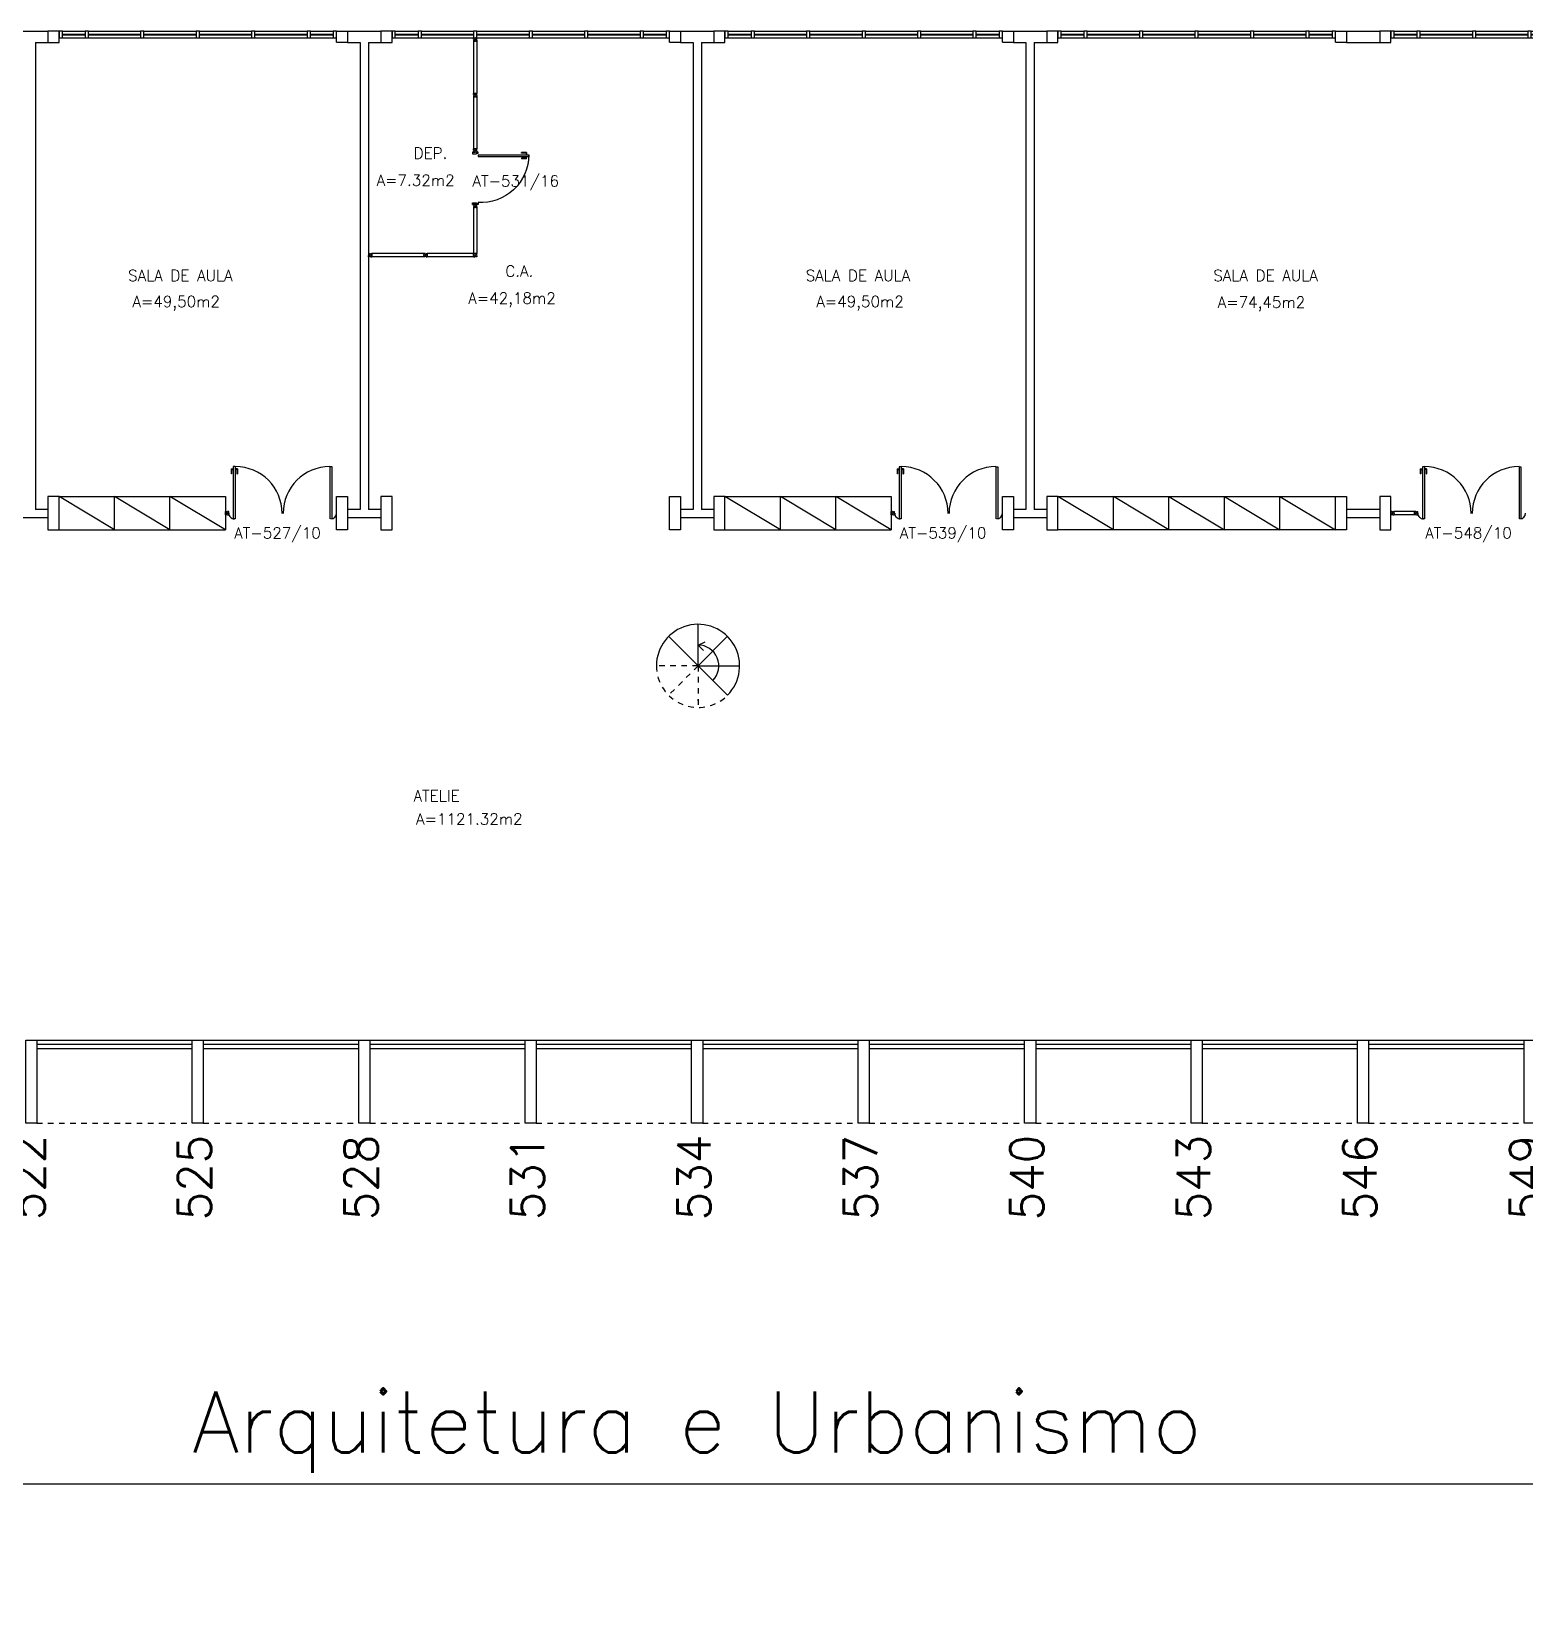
# Model space of a CAD drawing. Extents: x 34 to 586, y 527 to 658.
# Drawn here: x 91.08 to 117.99, y 531.45 to 559.64 of the extents above; entities that cross this region are included whole.
import ezdxf

# ---------------------------------------------------------------- set-up
doc = ezdxf.new("R2010")
doc.units = 0
doc.header["$LTSCALE"] = 0.02
doc.header["$MEASUREMENT"] = 0
doc.header["$PDMODE"] = 98
doc.linetypes.add('HIDDEN2', pattern=[0.1875, 0.125, -0.0625])
doc.layers.get('0').update_dxf_attribs({"linetype": 'CONTINUOUS'})
doc.layers.get('DEFPOINTS').update_dxf_attribs({"linetype": 'CONTINUOUS'})
for name, color, linetype in [('ALV', 2, 'CONTINUOUS'), ('AR-EST-CNC-IDE', 2, 'CONTINUOUS'), ('AREA', 2, 'CONTINUOUS'), ('DIV', 2, 'CONTINUOUS'), ('ESC', 1, 'CONTINUOUS'), ('ESQ', 2, 'CONTINUOUS'), ('ESTR', 3, 'CONTINUOUS'), ('PEÇAS', 1, 'CONTINUOUS'), ('PROJ', 1, 'HIDDEN2'), ('SIMB', 1, 'CONTINUOUS'), ('TEXTO', 2, 'CONTINUOUS'), ('TEXTO-CENTRO-CUSTO', 2, 'CONTINUOUS'), ('TEXTO-ENDEREÇO', 2, 'CONTINUOUS')]:
    doc.layers.add(name, color=color, linetype=linetype)
doc.styles.add('1', font='romans.shx', dxfattribs={"height": 1.1})
doc.styles.add('NOPILAR', font='simplex.shx', dxfattribs={"height": 0.6})
doc.styles.add('UNB-100', font='simplex.shx', dxfattribs={"height": 0.2})
doc.styles.add('UNB-100-1', font='simplex.shx', dxfattribs={"height": 0.2})
doc.dimstyles.new('1-600', dxfattribs={"dimtxt": 1.1, "dimasz": 2.5, "dimexe": 2, "dimexo": 4, "dimgap": 0.2, "dimtad": 1, "dimdec": 0, "dimzin": 4, "dimdsep": 46, "dimlunit": 6, "dimtxsty": '1', "dimblk1": 'NONE', "dimblk2": 'NONE', "dimsah": 1, "dimcen": 0, "dimclrd": 2, "dimclre": 2, "dimclrt": 2, "dimadec": 0, "dimazin": 0, "dimtfac": 1, "dimtdec": 0, "dimtmove": 2, "dimatfit": 3, "dimldrblk": 'NONE', "dimfxl": 1, "dimtolj": 1, "dimtzin": 0, "dimarcsym": 0})

# ---------------------------------------------------------------- blocks, each defined once
blk = doc.blocks.new('ESQCIR-TTN')
for p, q in [((0, 0), (0, -0.12)), ((0.06, 0), (0, 0)), ((0.06, 0), (0.477, 0)), ((0.06, -0.12), (0.06, 0)), ((0.53, 0), (0.47, 0)), ((0.47, 0), (0.47, -0.12)), ((0.53, 0), (1.472, 0)), ((0.53, -0.12), (0.53, 0)), ((1.53, 0), (1.47, 0)), ((1.47, 0), (1.47, -0.12)), ((1.53, 0), (2.472, 0)), ((1.53, -0.12), (1.53, 0)), ((2.53, 0), (2.47, 0)), ((2.47, 0), (2.47, -0.12)), ((2.53, 0), (3.472, 0)), ((2.53, -0.12), (2.53, 0)), ((3.53, 0), (3.47, 0)), ((3.47, 0), (3.47, -0.12)), ((3.53, 0), (4.472, 0)), ((3.53, -0.12), (3.53, 0)), ((4.53, 0), (4.47, 0)), ((4.47, 0), (4.47, -0.12)), ((4.53, 0), (4.941, 0)), ((4.53, -0.12), (4.53, 0)), ((4.941, 0), (4.941, -0.12)), ((5.001, 0), (4.941, 0)), ((5.001, -0.12), (5.001, 0)), ((0, -0.12), (0.06, -0.12)), ((0.06, -0.054), (0.477, -0.054)), ((0.06, -0.066), (0.477, -0.066)), ((0.06, -0.12), (0.477, -0.12)), ((0.47, -0.12), (0.53, -0.12)), ((0.53, -0.054), (1.472, -0.054)), ((0.53, -0.066), (1.472, -0.066)), ((0.53, -0.12), (1.472, -0.12)), ((1.47, -0.12), (1.53, -0.12)), ((1.53, -0.054), (2.472, -0.054)), ((1.53, -0.066), (2.472, -0.066)), ((1.53, -0.12), (2.472, -0.12)), ((2.47, -0.12), (2.53, -0.12)), ((2.53, -0.054), (3.472, -0.054)), ((2.53, -0.066), (3.472, -0.066)), ((2.53, -0.12), (3.472, -0.12)), ((3.47, -0.12), (3.53, -0.12)), ((3.53, -0.054), (4.472, -0.054)), ((3.53, -0.066), (4.472, -0.066)), ((3.53, -0.12), (4.472, -0.12)), ((4.47, -0.12), (4.53, -0.12)), ((4.53, -0.05), (4.941, -0.05)), ((4.53, -0.066), (4.941, -0.066)), ((4.53, -0.12), (4.941, -0.12)), ((4.941, -0.12), (5.001, -0.12))]:
    blk.add_line(p, q)
blk = doc.blocks.new('PDVDP-TTN')
at = {"color": 2}
for p, q in [((0.112, 0.84), (0.112, -0.1)), ((0.147, 0.84), (0.112, 0.84)), ((0.147, 0.84), (0.147, -0.1)), ((1.853, 0.84), (1.888, 0.84)), ((1.853, 0.84), (1.853, -0.1)), ((1.888, 0.84), (1.888, -0.1)), ((0.009, 0), (-0.009, 0)), ((0, -0.012), (0, 0.01)), ((0.147, -0.1), (0.112, -0.1))]:
    blk.add_line(p, q, dxfattribs=at)
at = {"color": 1}
for centre, radius, start, end in [((0.148, -0.002), 0.843, 0, 90), ((1.853, -0.002), 0.843, 90, 180), ((0.131, 0), 0.101, 180, 270), ((1.87, 0), 0.101, 270, 0)]:
    blk.add_arc(centre, radius, start, end, dxfattribs=at)
blk = doc.blocks.new('PILINT-TTN')
for points in [[(0, -0.197), (0, 0), (0.2, 0), (0.2, -0.2), (0, -0.2)], [(1, 0), (0.8, 0), (0.8, -0.2), (1, -0.2), (1, 0), (1, -0.12)]]:
    blk.add_lwpolyline(points)
for points in [[(0.2, -8.39), (0.2, -8.99), (0, -8.99), (0, -8.39)], [(0.8, -8.39), (0.8, -8.99), (1, -8.99), (1, -8.39)]]:
    blk.add_lwpolyline(points, close=True)
blk = doc.blocks.new('MTT-TTN')
for p, q in [((-0.008, 0.03), (-0.03, 0.03)), ((-0.03, 0.03), (-0.03, 0.006)), ((-0.0185, 0.006), (-0.03, 0.006)), ((-0.0185, -0.006), (-0.0185, 0.006)), ((-0.008, 0.03), (-0.008, 0.02)), ((-0.008, 0.02), (0.008, 0.02)), ((-0.0051, 0), (0.0051, 0)), ((0, -0.0051), (0, 0.0051)), ((0.008, 0.03), (0.03, 0.03)), ((0.008, 0.03), (0.008, 0.02)), ((0.0205, -0.006), (0.0205, 0.006)), ((0.0205, 0.006), (0.03, 0.006)), ((0.03, 0.006), (0.03, 0.03)), ((-0.03, -0.03), (-0.03, -0.006)), ((-0.0185, -0.006), (-0.03, -0.006)), ((-0.008, -0.03), (-0.03, -0.03)), ((-0.008, -0.02), (0.008, -0.02)), ((-0.008, -0.03), (-0.008, -0.02)), ((0.008, -0.03), (0.008, -0.02)), ((0.008, -0.03), (0.03, -0.03)), ((0.0205, -0.006), (0.03, -0.006)), ((0.03, -0.006), (0.03, -0.03))]:
    blk.add_line(p, q)
blk = doc.blocks.new('*D43')
at = {"layer": 'DEFPOINTS', "color": 0, "transparency": 16777216}
for p in [(42.976, 539.953), (163.176, 539.953), (163.176, 533.453)]:
    blk.add_point(p, dxfattribs=at)
at = {"layer": 'TEXTO-CENTRO-CUSTO', "color": 2, "lineweight": -2, "transparency": 16777216}
for p, q in [((42.976, 535.953), (42.976, 531.453)), ((163.176, 535.953), (163.176, 531.453)), ((42.976, 533.453), (163.176, 533.453))]:
    blk.add_line(p, q, dxfattribs=at)
at = {"layer": 'TEXTO-CENTRO-CUSTO', "color": 2, "transparency": 16777216, "insert": (103.076, 534.386), "char_height": 1.1, "attachment_point": 5, "style": '1'}
blk.add_mtext('\\A1;Arquitetura e Urbanismo', dxfattribs=at)
blk = doc.blocks.new('_NONE')
at = {"color": 0, "linetype": 'ByBlock'}
blk.add_circle((0, 0), 0.25, dxfattribs=at)
blk = doc.blocks.new('DIVMT-TTN')
for p, q in [((-0.03, 0.03), (-0.03, 0.006)), ((-0.008, 0.03), (-0.03, 0.03)), ((-0.0185, 0.006), (-0.03, 0.006)), ((-0.0185, -0.006), (-0.0185, 0.006)), ((-0.008, 0.03), (-0.008, 0.02)), ((-0.008, 0.02), (0.008, 0.02)), ((-0.0051, 0), (0.0051, 0)), ((0.0051, 0), (-0.0051, 0)), ((-0.0051, 0), (0.0051, 0)), ((0, -0.0051), (0, 0.0051)), ((0, 0.0051), (0, -0.0051)), ((0.008, 0.03), (0.008, 0.02)), ((0.008, 0.03), (0.03, 0.03)), ((0.0205, 0.006), (0.03, 0.006)), ((0.0205, -0.006), (0.0205, 0.006)), ((0.0205, 0.006), (0.0205, -0.006)), ((0.0205, 0.006), (0.03, 0.006)), ((0.97, 0.03), (0.03, 0.03)), ((0.03, 0.006), (0.03, 0.03)), ((0.03, -0.03), (0.03, 0.03)), ((0.03, -0.005), (0.03, 0.005)), ((0.97, -0.03), (0.97, 0.03)), ((0.97, 0.03), (0.97, 0.009)), ((0.97, 0.009), (0.97, 0.027)), ((0.9795, 0.006), (0.97, 0.006)), ((0.97, -0.005), (0.97, 0.005)), ((0.9795, 0.006), (0.9795, -0.006)), ((1.0051, 0), (0.9949, 0)), ((1, 0.0051), (1, -0.0051)), ((-0.0185, -0.006), (-0.03, -0.006)), ((-0.03, -0.03), (-0.03, -0.006)), ((-0.008, -0.03), (-0.03, -0.03)), ((-0.008, -0.03), (-0.008, -0.02)), ((-0.008, -0.02), (0.008, -0.02)), ((0.008, -0.03), (0.008, -0.02)), ((0.008, -0.03), (0.03, -0.03)), ((0.0205, -0.006), (0.03, -0.006)), ((0.0205, -0.006), (0.03, -0.006)), ((0.03, -0.006), (0.03, -0.03)), ((0.97, -0.03), (0.03, -0.03)), ((0.9795, -0.006), (0.97, -0.006)), ((0.97, -0.009), (0.97, -0.027))]:
    blk.add_line(p, q)
blk = doc.blocks.new('PDV2D-TTN')
at = {"layer": 'DIV'}
for p, q in [((0.03, 0.05), (0.06, 0.05)), ((0.03, 0.035), (0.03, 0.05)), ((0.03, -0.035), (0.03, 0.035)), ((0.06, 0.05), (0.06, -0.02)), ((0.941, 0.05), (0.941, -0.02)), ((0.971, 0.05), (0.941, 0.05)), ((0.971, 0.035), (0.971, 0.05)), ((0.971, -0.035), (0.971, 0.035)), ((0.03, -0.05), (0.03, -0.035)), ((0.05, -0.05), (0.03, -0.05)), ((0.05, -0.02), (0.06, -0.02)), ((0.05, -0.02), (0.05, -0.05)), ((0.079, -0.05), (0.109, -0.05)), ((0.079, -0.05), (0.079, -0.965)), ((0.109, -0.05), (0.109, -0.965)), ((0.951, -0.02), (0.941, -0.02)), ((0.951, -0.02), (0.951, -0.05)), ((0.951, -0.05), (0.971, -0.05)), ((0.971, -0.05), (0.971, -0.035)), ((0.109, -0.965), (0.079, -0.965))]:
    blk.add_line(p, q, dxfattribs=at)
at = {"layer": 'DIV', "color": 1}
for p, q in [((0.036, -0.925), (0.036, -0.835)), ((0.046, -0.835), (0.036, -0.835)), ((0.046, -0.915), (0.046, -0.835)), ((0.141, -0.915), (0.141, -0.835)), ((0.141, -0.835), (0.151, -0.835)), ((0.151, -0.925), (0.151, -0.835)), ((0.036, -0.915), (0.079, -0.915)), ((0.036, -0.925), (0.079, -0.925)), ((0.141, -0.915), (0.109, -0.915)), ((0.151, -0.925), (0.109, -0.925))]:
    blk.add_line(p, q, dxfattribs=at)
blk.add_arc((0.076, -0.1), 0.865, 270.2128, 3.3212, dxfattribs=at)

msp = doc.modelspace()

# ---------------------------------------------------------------- linework, layer by layer
at = {"layer": 'ALV'}
for p, q in [((90.776, 559.643), (91.378, 559.643)), ((96.776, 559.643), (97.378, 559.643)), ((102.776, 559.643), (103.378, 559.643)), ((108.776, 559.643), (109.378, 559.643)), ((114.776, 559.643), (115.378, 559.643)), ((91.151, 559.443), (91.151, 551.021)), ((91.151, 559.443), (91.378, 559.443)), ((96.776, 559.443), (97.001, 559.443)), ((97.001, 559.443), (97.001, 551.021)), ((97.151, 559.443), (97.151, 551.021)), ((97.151, 559.443), (97.378, 559.443)), ((102.776, 559.443), (103.001, 559.443)), ((103.001, 559.443), (103.001, 551.021)), ((103.151, 559.443), (103.151, 551.021)), ((103.151, 559.443), (103.378, 559.443)), ((108.776, 559.443), (109.001, 559.443)), ((109.001, 559.443), (109.001, 551.021)), ((109.151, 559.443), (109.151, 551.021)), ((109.151, 559.443), (109.378, 559.443)), ((114.776, 559.443), (115.378, 559.443)), ((90.776, 550.878), (91.377, 550.878)), ((91.151, 551.028), (91.377, 551.028)), ((96.776, 551.028), (97.001, 551.028)), ((96.776, 550.878), (97.377, 550.878)), ((97.151, 551.028), (97.377, 551.028)), ((102.776, 551.028), (103.001, 551.028)), ((102.776, 550.878), (103.377, 550.878)), ((103.151, 551.028), (103.377, 551.028)), ((108.776, 551.028), (109.001, 551.028)), ((108.776, 550.878), (109.377, 550.878)), ((109.151, 551.028), (109.377, 551.028)), ((114.776, 551.028), (115.376, 551.028)), ((114.776, 550.878), (115.377, 550.878))]:
    msp.add_line(p, q, dxfattribs=at)
at = {"layer": 'DIV'}
for p, q in [((99.07, 557.523), (99.046, 557.523)), ((99.046, 557.501), (99.046, 557.523)), ((99.106, 557.523), (99.046, 557.523)), ((99.046, 557.501), (99.056, 557.501)), ((99.046, 557.485), (99.056, 557.485)), ((99.046, 557.485), (99.046, 557.463)), ((99.046, 557.463), (99.07, 557.463)), ((99.106, 557.463), (99.046, 557.463)), ((99.046, 557.463), (99.067, 557.463)), ((99.067, 557.463), (99.049, 557.463)), ((99.056, 557.485), (99.056, 557.501)), ((99.07, 557.514), (99.07, 557.523)), ((99.07, 557.514), (99.07, 557.523)), ((99.082, 557.514), (99.07, 557.514)), ((99.07, 557.514), (99.082, 557.514)), ((99.07, 557.475), (99.07, 557.463)), ((99.082, 557.475), (99.07, 557.475)), ((99.07, 557.473), (99.082, 557.473)), ((99.07, 557.473), (99.07, 557.463)), ((99.081, 557.523), (99.071, 557.523)), ((99.081, 557.493), (99.071, 557.493)), ((99.071, 557.493), (99.081, 557.493)), ((99.071, 557.493), (99.081, 557.493)), ((99.081, 557.463), (99.071, 557.463)), ((99.076, 557.488), (99.076, 557.498)), ((99.076, 557.498), (99.076, 557.488)), ((99.076, 557.488), (99.076, 557.498)), ((99.076, 557.498), (99.076, 557.488)), ((99.082, 557.523), (99.106, 557.523)), ((99.082, 557.514), (99.082, 557.523)), ((99.082, 557.514), (99.082, 557.523)), ((99.082, 557.475), (99.082, 557.463)), ((99.082, 557.473), (99.082, 557.463)), ((99.106, 557.463), (99.082, 557.463)), ((99.085, 557.463), (99.103, 557.463)), ((99.106, 557.501), (99.096, 557.501)), ((99.096, 557.485), (99.096, 557.501)), ((99.106, 557.485), (99.096, 557.485)), ((99.106, 557.501), (99.106, 557.523)), ((99.106, 557.485), (99.106, 557.463)), ((99.07, 556.523), (99.046, 556.523)), ((99.046, 556.501), (99.046, 556.523)), ((99.106, 556.523), (99.046, 556.523)), ((99.046, 556.501), (99.056, 556.501)), ((99.046, 556.485), (99.056, 556.485)), ((99.046, 556.485), (99.046, 556.463)), ((99.056, 556.485), (99.056, 556.501)), ((99.07, 556.514), (99.07, 556.523)), ((99.07, 556.514), (99.07, 556.523)), ((99.082, 556.514), (99.07, 556.514)), ((99.07, 556.514), (99.082, 556.514)), ((99.07, 556.475), (99.07, 556.463)), ((99.082, 556.475), (99.07, 556.475)), ((99.07, 556.473), (99.082, 556.473)), ((99.07, 556.473), (99.07, 556.463)), ((99.081, 556.523), (99.071, 556.523)), ((99.071, 556.493), (99.081, 556.493)), ((99.081, 556.493), (99.071, 556.493)), ((99.071, 556.493), (99.081, 556.493)), ((99.076, 556.498), (99.076, 556.488)), ((99.076, 556.488), (99.076, 556.498)), ((99.076, 556.498), (99.076, 556.488)), ((99.076, 556.488), (99.076, 556.498)), ((99.082, 556.523), (99.106, 556.523)), ((99.082, 556.514), (99.082, 556.523)), ((99.082, 556.514), (99.082, 556.523)), ((99.082, 556.475), (99.082, 556.463)), ((99.082, 556.473), (99.082, 556.463)), ((99.106, 556.501), (99.096, 556.501)), ((99.096, 556.485), (99.096, 556.501)), ((99.106, 556.485), (99.096, 556.485)), ((99.106, 556.501), (99.106, 556.523)), ((99.106, 556.485), (99.106, 556.463)), ((99.046, 556.463), (99.046, 555.637)), ((99.106, 556.463), (99.046, 556.463)), ((99.046, 556.463), (99.067, 556.463)), ((99.046, 556.463), (99.07, 556.463)), ((99.067, 556.463), (99.049, 556.463)), ((99.081, 556.463), (99.071, 556.463)), ((99.106, 556.463), (99.082, 556.463)), ((99.085, 556.463), (99.103, 556.463)), ((99.106, 556.463), (99.106, 555.637)), ((98.173, 555.637), (98.151, 555.637)), ((98.151, 555.637), (98.151, 555.613)), ((98.173, 555.637), (98.173, 555.627)), ((98.173, 555.627), (98.189, 555.627)), ((98.189, 555.637), (98.189, 555.627)), ((98.189, 555.637), (98.211, 555.637)), ((99.046, 555.637), (98.211, 555.637)), ((98.211, 555.613), (98.211, 555.637)), ((98.211, 555.637), (98.211, 555.577)), ((99.046, 555.637), (99.046, 555.577)), ((99.07, 555.637), (99.046, 555.637)), ((99.046, 555.615), (99.046, 555.637)), ((99.106, 555.637), (99.046, 555.637)), ((99.046, 555.616), (99.046, 555.634)), ((99.07, 555.628), (99.07, 555.637)), ((99.07, 555.628), (99.07, 555.637)), ((99.082, 555.628), (99.07, 555.628)), ((99.07, 555.628), (99.082, 555.628)), ((99.081, 555.637), (99.071, 555.637)), ((99.082, 555.637), (99.106, 555.637)), ((99.082, 555.628), (99.082, 555.637)), ((99.082, 555.628), (99.082, 555.637)), ((99.106, 555.615), (99.106, 555.637)), ((98.163, 555.613), (98.151, 555.613)), ((98.163, 555.601), (98.151, 555.601)), ((98.151, 555.577), (98.151, 555.601)), ((98.173, 555.577), (98.151, 555.577)), ((98.163, 555.613), (98.163, 555.601)), ((98.173, 555.577), (98.173, 555.587)), ((98.173, 555.587), (98.189, 555.587)), ((98.176, 555.607), (98.186, 555.607)), ((98.186, 555.607), (98.176, 555.607)), ((98.176, 555.607), (98.186, 555.607)), ((98.181, 555.612), (98.181, 555.602)), ((98.181, 555.602), (98.181, 555.612)), ((98.189, 555.577), (98.189, 555.587)), ((98.189, 555.577), (98.211, 555.577)), ((98.202, 555.613), (98.202, 555.601)), ((98.202, 555.613), (98.211, 555.613)), ((98.202, 555.601), (98.202, 555.613)), ((98.202, 555.613), (98.211, 555.613)), ((98.202, 555.601), (98.211, 555.601)), ((98.202, 555.601), (98.211, 555.601)), ((98.211, 555.612), (98.211, 555.602)), ((98.211, 555.601), (98.211, 555.577)), ((99.046, 555.577), (98.211, 555.577)), ((99.046, 555.615), (99.056, 555.615)), ((99.056, 555.613), (99.046, 555.613)), ((99.046, 555.612), (99.046, 555.602)), ((99.056, 555.601), (99.046, 555.601)), ((99.046, 555.599), (99.056, 555.599)), ((99.046, 555.599), (99.046, 555.577)), ((99.046, 555.598), (99.046, 555.58)), ((99.046, 555.577), (99.046, 555.598)), ((99.046, 555.577), (99.07, 555.577)), ((99.056, 555.599), (99.056, 555.615)), ((99.056, 555.601), (99.056, 555.613)), ((99.07, 555.589), (99.07, 555.577)), ((99.082, 555.589), (99.07, 555.589)), ((99.081, 555.607), (99.071, 555.607)), ((99.081, 555.607), (99.071, 555.607)), ((99.071, 555.607), (99.081, 555.607)), ((99.076, 555.602), (99.076, 555.612)), ((99.076, 555.602), (99.076, 555.612)), ((99.076, 555.612), (99.076, 555.602)), ((99.076, 555.602), (99.076, 555.612)), ((99.082, 555.589), (99.082, 555.577)), ((99.106, 555.577), (99.082, 555.577)), ((99.106, 555.615), (99.096, 555.615)), ((99.096, 555.599), (99.096, 555.615)), ((99.106, 555.599), (99.096, 555.599)), ((99.106, 555.599), (99.106, 555.577)), ((94.676, 551.752), (94.716, 551.752)), ((94.676, 551.752), (94.676, 551.662)), ((94.686, 551.742), (94.716, 551.742)), ((94.686, 551.742), (94.686, 551.662)), ((94.791, 551.752), (94.751, 551.752)), ((94.781, 551.742), (94.751, 551.742)), ((94.781, 551.742), (94.781, 551.662)), ((94.791, 551.752), (94.791, 551.662)), ((106.678, 551.752), (106.678, 551.662)), ((106.678, 551.752), (106.718, 551.752)), ((106.688, 551.742), (106.688, 551.662)), ((106.688, 551.742), (106.718, 551.742)), ((106.793, 551.752), (106.753, 551.752)), ((106.783, 551.742), (106.753, 551.742)), ((106.783, 551.742), (106.783, 551.662)), ((106.793, 551.752), (106.793, 551.662)), ((116.105, 551.752), (116.145, 551.752)), ((116.105, 551.752), (116.105, 551.662)), ((116.115, 551.742), (116.145, 551.742)), ((116.115, 551.742), (116.115, 551.662)), ((116.221, 551.752), (116.18, 551.752)), ((116.211, 551.742), (116.18, 551.742)), ((116.211, 551.742), (116.211, 551.662)), ((116.221, 551.752), (116.221, 551.662)), ((94.686, 551.662), (94.676, 551.662)), ((94.781, 551.662), (94.791, 551.662)), ((106.688, 551.662), (106.678, 551.662)), ((106.783, 551.662), (106.793, 551.662)), ((116.115, 551.662), (116.106, 551.662)), ((116.211, 551.662), (116.22, 551.662)), ((94.576, 550.923), (94.576, 550.983)), ((94.576, 550.983), (94.576, 550.962)), ((94.576, 550.962), (94.576, 550.98)), ((94.585, 550.959), (94.576, 550.959)), ((94.576, 550.948), (94.576, 550.958)), ((94.585, 550.947), (94.576, 550.947)), ((94.576, 550.944), (94.576, 550.926)), ((94.585, 550.959), (94.585, 550.947)), ((94.611, 550.953), (94.601, 550.953)), ((94.606, 550.958), (94.606, 550.948)), ((106.574, 550.923), (106.574, 550.983)), ((106.574, 550.983), (106.574, 550.962)), ((106.574, 550.962), (106.574, 550.98)), ((106.584, 550.959), (106.574, 550.959)), ((106.574, 550.948), (106.574, 550.958)), ((106.584, 550.947), (106.574, 550.947)), ((106.574, 550.944), (106.574, 550.926)), ((106.584, 550.959), (106.584, 550.947)), ((106.609, 550.953), (106.599, 550.953)), ((106.604, 550.958), (106.604, 550.948)), ((115.575, 550.983), (115.575, 550.959)), ((115.597, 550.983), (115.575, 550.983)), ((115.586, 550.959), (115.575, 550.959)), ((115.586, 550.947), (115.575, 550.947)), ((115.575, 550.923), (115.575, 550.947)), ((115.597, 550.923), (115.575, 550.923)), ((115.586, 550.947), (115.586, 550.959)), ((115.597, 550.983), (115.597, 550.973)), ((115.597, 550.973), (115.613, 550.973)), ((115.597, 550.923), (115.597, 550.933)), ((115.597, 550.933), (115.613, 550.933)), ((115.6, 550.953), (115.61, 550.953)), ((115.61, 550.953), (115.6, 550.953)), ((115.6, 550.953), (115.61, 550.953)), ((115.605, 550.948), (115.605, 550.958)), ((115.605, 550.958), (115.605, 550.948)), ((115.613, 550.983), (115.613, 550.973)), ((115.613, 550.983), (115.635, 550.983)), ((115.613, 550.923), (115.613, 550.933)), ((115.613, 550.923), (115.635, 550.923)), ((115.625, 550.959), (115.635, 550.959)), ((115.625, 550.947), (115.625, 550.959)), ((115.625, 550.959), (115.625, 550.947)), ((115.625, 550.959), (115.635, 550.959)), ((115.625, 550.947), (115.635, 550.947)), ((115.625, 550.947), (115.635, 550.947)), ((115.635, 550.959), (115.635, 550.983)), ((115.635, 550.923), (115.635, 550.983)), ((116.002, 550.983), (115.635, 550.983)), ((115.635, 550.948), (115.635, 550.958)), ((115.635, 550.947), (115.635, 550.923)), ((116.002, 550.923), (115.635, 550.923)), ((116.002, 550.983), (116.002, 550.962)), ((116.002, 550.923), (116.002, 550.983)), ((116.002, 550.962), (116.002, 550.98)), ((116.011, 550.959), (116.002, 550.959)), ((116.002, 550.948), (116.002, 550.958)), ((116.011, 550.947), (116.002, 550.947)), ((116.002, 550.944), (116.002, 550.926)), ((116.011, 550.959), (116.011, 550.947)), ((116.037, 550.953), (116.027, 550.953)), ((116.032, 550.958), (116.032, 550.948))]:
    msp.add_line(p, q, dxfattribs=at)
at = {"layer": 'ESC'}
for p, q in [((103.091, 548.201), (103.091, 548.948)), ((103.091, 548.201), (102.563, 548.729)), ((103.091, 548.201), (103.619, 548.729)), ((103.091, 548.201), (103.622, 547.671)), ((103.091, 548.201), (103.838, 548.201)), ((103.091, 547.571), (103.091, 547.594))]:
    msp.add_line(p, q, dxfattribs=at)
msp.add_arc((103.091, 548.201), 0.75, 315, 180, dxfattribs=at)
at = {"layer": 'ESQ'}
for p, q in [((91.176, 541.453), (93.976, 541.453)), ((91.176, 541.378), (93.976, 541.378)), ((91.176, 541.303), (93.976, 541.303)), ((94.176, 541.453), (96.976, 541.453)), ((94.176, 541.378), (96.976, 541.378)), ((94.176, 541.303), (96.976, 541.303)), ((97.176, 541.453), (99.976, 541.453)), ((97.176, 541.378), (99.976, 541.378)), ((97.176, 541.303), (99.976, 541.303)), ((100.176, 541.453), (102.976, 541.453)), ((100.176, 541.378), (102.976, 541.378)), ((100.176, 541.303), (102.976, 541.303)), ((103.176, 541.453), (105.976, 541.453)), ((103.176, 541.378), (105.976, 541.378)), ((103.176, 541.303), (105.976, 541.303)), ((106.176, 541.453), (108.976, 541.453)), ((106.176, 541.378), (108.976, 541.378)), ((106.176, 541.303), (108.976, 541.303)), ((109.176, 541.453), (111.976, 541.453)), ((109.176, 541.378), (111.976, 541.378)), ((109.176, 541.303), (111.976, 541.303)), ((112.176, 541.453), (114.976, 541.453)), ((112.176, 541.378), (114.976, 541.378)), ((112.176, 541.303), (114.976, 541.303)), ((115.176, 541.453), (117.976, 541.453)), ((115.176, 541.378), (117.976, 541.378)), ((115.176, 541.303), (117.976, 541.303))]:
    msp.add_line(p, q, dxfattribs=at)
at = {"layer": 'ESTR'}
for points in [[(91.176, 541.453), (91.176, 539.953), (90.976, 539.953), (90.976, 541.453)], [(94.176, 541.453), (94.176, 539.953), (93.976, 539.953), (93.976, 541.453)], [(97.176, 541.453), (97.176, 539.953), (96.976, 539.953), (96.976, 541.453)], [(100.176, 541.453), (100.176, 539.953), (99.976, 539.953), (99.976, 541.453)], [(103.176, 541.453), (103.176, 539.953), (102.976, 539.953), (102.976, 541.453)], [(106.176, 541.453), (106.176, 539.953), (105.976, 539.953), (105.976, 541.453)], [(109.176, 541.453), (109.176, 539.953), (108.976, 539.953), (108.976, 541.453)], [(112.176, 541.453), (112.176, 539.953), (111.976, 539.953), (111.976, 541.453)], [(115.176, 541.453), (115.176, 539.953), (114.976, 539.953), (114.976, 541.453)], [(117.976, 539.953), (117.976, 541.453), (118.176, 541.453), (118.176, 539.953)]]:
    msp.add_lwpolyline(points, close=True, dxfattribs=at)
at = {"layer": 'PEÇAS'}
for p, q in [((91.576, 551.253), (94.574, 551.253)), ((92.575, 550.653), (91.576, 551.253)), ((93.575, 550.653), (92.575, 551.253)), ((92.575, 550.653), (92.575, 551.253)), ((94.574, 550.653), (93.575, 551.253)), ((93.575, 550.653), (93.575, 551.253)), ((94.574, 551.253), (94.574, 550.653)), ((103.576, 551.253), (106.574, 551.253)), ((104.575, 550.653), (103.576, 551.253)), ((105.575, 550.653), (104.575, 551.253)), ((104.575, 550.653), (104.575, 551.253)), ((105.575, 550.653), (105.575, 551.253)), ((106.574, 550.653), (105.575, 551.253)), ((106.574, 551.253), (106.574, 550.653)), ((109.576, 551.253), (114.576, 551.253)), ((110.576, 550.653), (109.576, 551.253)), ((111.576, 550.653), (110.576, 551.253)), ((110.576, 550.653), (110.576, 551.253)), ((111.576, 550.653), (111.576, 551.253)), ((111.576, 551.253), (112.576, 550.653)), ((112.576, 551.253), (113.576, 550.653)), ((112.576, 550.653), (112.576, 551.253)), ((113.576, 551.253), (114.576, 550.653)), ((113.576, 550.653), (113.576, 551.253)), ((91.576, 550.653), (94.574, 550.653)), ((103.576, 550.653), (106.574, 550.653)), ((114.576, 550.653), (109.576, 550.653))]:
    msp.add_line(p, q, dxfattribs=at)
at = {"layer": 'PROJ'}
for p, q in [((103.091, 548.201), (102.341, 548.201)), ((103.091, 548.201), (102.563, 547.673)), ((103.091, 548.201), (103.091, 547.455)), ((91.176, 539.953), (93.976, 539.953)), ((94.176, 539.953), (96.976, 539.953)), ((97.176, 539.953), (99.976, 539.953)), ((100.176, 539.953), (102.976, 539.953)), ((103.176, 539.953), (105.976, 539.953)), ((106.176, 539.953), (108.976, 539.953)), ((109.176, 539.953), (111.976, 539.953)), ((112.176, 539.953), (114.976, 539.953)), ((115.176, 539.953), (117.976, 539.953))]:
    msp.add_line(p, q, dxfattribs=at)
msp.add_arc((103.091, 548.201), 0.75, 180, 315, dxfattribs=at)
at = {"layer": 'SIMB'}
for p, q in [((103.091, 548.576), (103.219, 548.635)), ((103.091, 548.575), (103.187, 548.478))]:
    msp.add_line(p, q, dxfattribs=at)
msp.add_arc((103.091, 548.201), 0.375, 315, 90, dxfattribs=at)

# ---------------------------------------------------------------- block references
at = {"layer": 'DIV'}
for name, p, rotation in [('MTT-TTN', (99.076, 559.493), 269.9999999999998), ('DIVMT-TTN', (99.076, 558.493), 89.9999999999998), ('MTT-TTN', (99.076, 558.493), 269.9999999999998), ('DIVMT-TTN', (99.076, 557.493), 89.9999999999998), ('PDVDP-TTN', (94.604, 550.953), 359.9999999999999), ('PDVDP-TTN', (106.605, 550.952), 359.9999999999999), ('PDVDP-TTN', (116.033, 550.952), 359.9999999999999), ('MTT-TTN', (94.606, 550.953), 269.9999999999998), ('MTT-TTN', (106.604, 550.953), 359.9999999999999), ('MTT-TTN', (116.032, 550.953), 359.9999999999999)]:
    msp.add_blockref(name, p, dxfattribs=dict(at, rotation=rotation))
at = {"layer": 'DIV', "xscale": -1}
for name, p, rotation in [('PDV2D-TTN', (99.076, 557.493), 89.99999999999977), ('DIVMT-TTN', (97.181, 555.607), 179.9999999999999)]:
    msp.add_blockref(name, p, dxfattribs=dict(at, rotation=rotation))
at = {"layer": 'ESQ', "rotation": 359.9999999999999}
for p in [(91.576, 559.643), (97.576, 559.643), (103.576, 559.643), (109.576, 559.643), (115.576, 559.643)]:
    msp.add_blockref('ESQCIR-TTN', p, dxfattribs=at)
at = {"layer": 'ESTR', "rotation": 359.9999999999999}
for p in [(90.576, 559.643), (96.576, 559.643), (102.576, 559.643), (108.576, 559.643), (114.576, 559.643)]:
    msp.add_blockref('PILINT-TTN', p, dxfattribs=at)

# ---------------------------------------------------------------- texts
at = {"layer": 'AR-EST-CNC-IDE', "style": 'NOPILAR'}
for s, p in [('522', (91.318, 538.203)), ('525', (94.318, 538.203)), ('528', (97.318, 538.203)), ('534', (103.318, 538.203)), ('537', (106.318, 538.203)), ('540', (109.318, 538.203)), ('543', (112.318, 538.203)), ('546', (115.318, 538.203)), ('549', (118.318, 538.203)), ('531', (100.318, 538.203))]:
    msp.add_text(s, height=0.6, rotation=90, dxfattribs=at).set_placement(p)
at = {"layer": 'AREA', "style": 'UNB-100'}
for s, p in [('A=7.32m2', (97.299, 556.857)), ('A=49,50m2', (92.898, 554.67)), ('A=42,18m2', (98.95, 554.731)), ('A=49,50m2', (105.222, 554.67)), ('A=74,45m2', (112.456, 554.658)), ('A=1121.32m2', (98.009, 545.34))]:
    msp.add_text(s, height=0.2, rotation=360, dxfattribs=at).set_placement(p)
at = {"layer": 'TEXTO', "style": 'UNB-100'}
for s, p in [('DEP.', (97.966, 557.345)), ('C.A.', (99.617, 555.219)), ('SALA DE AULA', (92.82, 555.139)), ('SALA DE AULA', (105.03, 555.139)), ('SALA DE AULA', (112.376, 555.139)), ('ATELIE', (97.964, 545.758))]:
    msp.add_text(s, height=0.2, rotation=360, dxfattribs=at).set_placement(p)
at = {"layer": 'TEXTO-ENDEREÇO', "style": 'UNB-100-1'}
for s, p in [('AT-531/16', (99.026, 556.843)), ('AT-527/10', (94.733, 550.497)), ('AT-539/10', (106.728, 550.497)), ('AT-548/10', (116.196, 550.497))]:
    msp.add_text(s, height=0.2, rotation=360, dxfattribs=at).set_placement(p)

# ---------------------------------------------------------------- dimensions: what is measured, and where the dimension line sits
at = {"layer": 'TEXTO-CENTRO-CUSTO'}
dim = msp.add_aligned_dim(p1=(42.976, 539.953), p2=(163.176, 539.953), distance=-6.5, text='Arquitetura e Urbanismo', dimstyle='1-600', dxfattribs=at)
dim.commit()
dim.dimension.update_dxf_attribs({"geometry": '*D43', "text_midpoint": (103.076, 534.386)})

doc.saveas('drawing.dxf')
